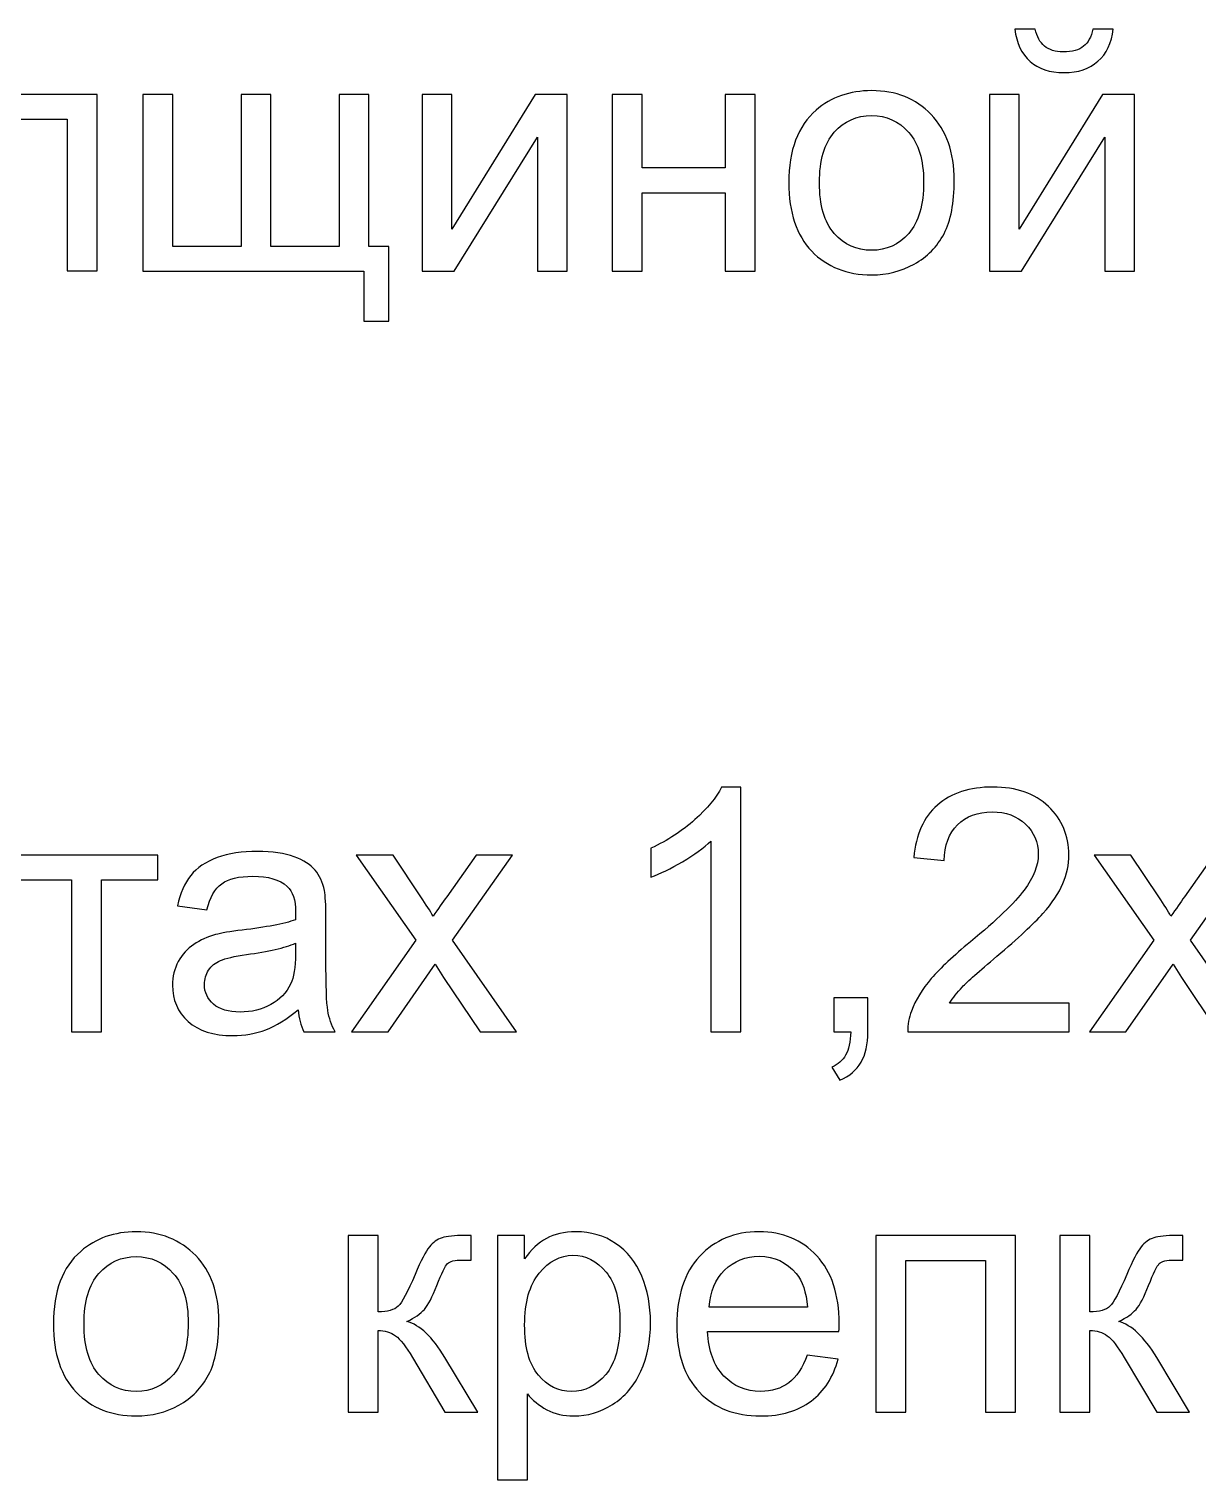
# Model space of a CAD drawing. Header units: centimetres. Extents: x 259 to 610, y 357 to 1252.
# Drawn here: x 346.65 to 358.76, y 1016.79 to 1031.82 of the extents above; entities that cross this region are included whole.
import ezdxf

# ---------------------------------------------------------------- set-up
doc = ezdxf.new("R2010")
doc.units = ezdxf.units.CM
doc.header["$MEASUREMENT"] = 0
doc.layers.add('layer 1', color=7, linetype='Continuous')

msp = doc.modelspace()

# ---------------------------------------------------------------- linework, layer by layer
at = {"layer": 'layer 1', "color": 250}
for points, knots in [([(357.67431, 1031.81939), (357.67431, 1031.81939), (357.88598, 1031.81939), (357.88598, 1031.81939), (357.88598, 1031.81939), (357.86893, 1031.67417), (357.81601, 1031.56246), (357.72782, 1031.48484), (357.72782, 1031.48484), (357.63963, 1031.40665), (357.52262, 1031.36784), (357.37622, 1031.36784), (357.37622, 1031.36784), (357.22923, 1031.36784), (357.11164, 1031.40665), (357.02403, 1031.48367), (357.02403, 1031.48367), (356.93642, 1031.56128), (356.88351, 1031.67299), (356.86646, 1031.81939), (356.86646, 1031.81939), (356.86646, 1031.81939), (357.07812, 1031.81939), (357.07812, 1031.81939), (357.07812, 1031.81939), (357.094, 1031.74002), (357.12633, 1031.68064), (357.17396, 1031.64183), (357.17396, 1031.64183), (357.22158, 1031.60244), (357.28626, 1031.58303), (357.36681, 1031.58303), (357.36681, 1031.58303), (357.4603, 1031.58303), (357.53085, 1031.60185), (357.57848, 1031.64007), (357.57848, 1031.64007), (357.6261, 1031.6777), (357.65844, 1031.73767), (357.67431, 1031.81939)], [0, 0, 0, 0, 0.09090909, 0.09090909, 0.09090909, 0.09090909, 0.18181818, 0.18181818, 0.18181818, 0.18181818, 0.27272727, 0.27272727, 0.27272727, 0.27272727, 0.36363636, 0.36363636, 0.36363636, 0.36363636, 0.45454545, 0.45454545, 0.45454545, 0.45454545, 0.54545455, 0.54545455, 0.54545455, 0.54545455, 0.63636364, 0.63636364, 0.63636364, 0.63636364, 0.72727273, 0.72727273, 0.72727273, 0.72727273, 0.81818182, 0.81818182, 0.81818182, 0.81818182, 1, 1, 1, 1]), ([(354.52343, 1030.22661), (354.52343, 1030.56468), (354.6175, 1030.81516), (354.80624, 1030.97802), (354.80624, 1030.97802), (354.96322, 1031.11325), (355.15549, 1031.18087), (355.38185, 1031.18087), (355.38185, 1031.18087), (355.63291, 1031.18087), (355.8387, 1031.09855), (355.99862, 1030.93392), (355.99862, 1030.93392), (356.15796, 1030.76988), (356.23792, 1030.54234), (356.23792, 1030.25248), (356.23792, 1030.25248), (356.23792, 1030.01729), (356.20264, 1029.83267), (356.13209, 1029.69803), (356.13209, 1029.69803), (356.06153, 1029.56339), (355.95864, 1029.45873), (355.82341, 1029.38406), (355.82341, 1029.38406), (355.68877, 1029.30939), (355.54119, 1029.27234), (355.38185, 1029.27234), (355.38185, 1029.27234), (355.1255, 1029.27234), (354.91854, 1029.35407), (354.76037, 1029.51811), (354.76037, 1029.51811), (354.60221, 1029.68215), (354.52343, 1029.91851), (354.52343, 1030.22661)], [0, 0, 0, 0, 0.1, 0.1, 0.1, 0.1, 0.2, 0.2, 0.2, 0.2, 0.3, 0.3, 0.3, 0.3, 0.4, 0.4, 0.4, 0.4, 0.5, 0.5, 0.5, 0.5, 0.6, 0.6, 0.6, 0.6, 0.7, 0.7, 0.7, 0.7, 0.8, 0.8, 0.8, 0.8, 1, 1, 1, 1]), ([(345.91155, 1031.14206), (345.91155, 1031.14206), (347.3544, 1031.14206), (347.3544, 1031.14206), (347.3544, 1031.14206), (347.3544, 1031.14206), (347.3544, 1029.31291), (347.3544, 1029.31291), (347.3544, 1029.31291), (347.3544, 1029.31291), (347.04396, 1029.31291), (347.04396, 1029.31291), (347.04396, 1029.31291), (347.04396, 1029.31291), (347.04396, 1030.88454), (347.04396, 1030.88454), (347.04396, 1030.88454), (347.04396, 1030.88454), (346.22199, 1030.88454), (346.22199, 1030.88454), (346.22199, 1030.88454), (346.22199, 1030.88454), (346.22199, 1029.97378), (346.22199, 1029.97378), (346.22199, 1029.97378), (346.22199, 1029.76153), (346.21494, 1029.62159), (346.20141, 1029.55339), (346.20141, 1029.55339), (346.1873, 1029.48577), (346.14967, 1029.42698), (346.08794, 1029.37641), (346.08794, 1029.37641), (346.02561, 1029.32585), (345.93624, 1029.30057), (345.81924, 1029.30057), (345.81924, 1029.30057), (345.74692, 1029.30057), (345.66343, 1029.30527), (345.56935, 1029.31409), (345.56935, 1029.31409), (345.56935, 1029.31409), (345.56935, 1029.5722), (345.56935, 1029.5722), (345.56935, 1029.5722), (345.56935, 1029.5722), (345.70517, 1029.5722), (345.70517, 1029.5722), (345.70517, 1029.5722), (345.76926, 1029.5722), (345.81512, 1029.57867), (345.84276, 1029.5922), (345.84276, 1029.5922), (345.87039, 1029.60513), (345.88862, 1029.6263), (345.89802, 1029.65511), (345.89802, 1029.65511), (345.90684, 1029.68392), (345.91155, 1029.7774), (345.91155, 1029.93557), (345.91155, 1029.93557), (345.91155, 1029.93557), (345.91155, 1031.14206), (345.91155, 1031.14206)], [0, 0, 0, 0, 0.05882353, 0.05882353, 0.05882353, 0.05882353, 0.11764706, 0.11764706, 0.11764706, 0.11764706, 0.17647059, 0.17647059, 0.17647059, 0.17647059, 0.23529412, 0.23529412, 0.23529412, 0.23529412, 0.29411765, 0.29411765, 0.29411765, 0.29411765, 0.35294118, 0.35294118, 0.35294118, 0.35294118, 0.41176471, 0.41176471, 0.41176471, 0.41176471, 0.47058824, 0.47058824, 0.47058824, 0.47058824, 0.52941176, 0.52941176, 0.52941176, 0.52941176, 0.58823529, 0.58823529, 0.58823529, 0.58823529, 0.64705882, 0.64705882, 0.64705882, 0.64705882, 0.70588235, 0.70588235, 0.70588235, 0.70588235, 0.76470588, 0.76470588, 0.76470588, 0.76470588, 0.82352941, 0.82352941, 0.82352941, 0.82352941, 0.88235294, 0.88235294, 0.88235294, 0.88235294, 1, 1, 1, 1]), ([(347.82889, 1031.14206), (347.82889, 1031.14206), (348.13933, 1031.14206), (348.13933, 1031.14206), (348.13933, 1031.14206), (348.13933, 1031.14206), (348.13933, 1029.56515), (348.13933, 1029.56515), (348.13933, 1029.56515), (348.13933, 1029.56515), (348.84488, 1029.56515), (348.84488, 1029.56515), (348.84488, 1029.56515), (348.84488, 1029.56515), (348.84488, 1031.14206), (348.84488, 1031.14206), (348.84488, 1031.14206), (348.84488, 1031.14206), (349.15533, 1031.14206), (349.15533, 1031.14206), (349.15533, 1031.14206), (349.15533, 1031.14206), (349.15533, 1029.56515), (349.15533, 1029.56515), (349.15533, 1029.56515), (349.15533, 1029.56515), (349.86088, 1029.56515), (349.86088, 1029.56515), (349.86088, 1029.56515), (349.86088, 1029.56515), (349.86088, 1031.14206), (349.86088, 1031.14206), (349.86088, 1031.14206), (349.86088, 1031.14206), (350.17133, 1031.14206), (350.17133, 1031.14206), (350.17133, 1031.14206), (350.17133, 1031.14206), (350.17133, 1029.56515), (350.17133, 1029.56515), (350.17133, 1029.56515), (350.17133, 1029.56515), (350.37594, 1029.56515), (350.37594, 1029.56515), (350.37594, 1029.56515), (350.37594, 1029.56515), (350.37594, 1028.79257), (350.37594, 1028.79257), (350.37594, 1028.79257), (350.37594, 1028.79257), (350.11841, 1028.79257), (350.11841, 1028.79257), (350.11841, 1028.79257), (350.11841, 1028.79257), (350.11841, 1029.31115), (350.11841, 1029.31115), (350.11841, 1029.31115), (350.11841, 1029.31115), (347.82889, 1029.31115), (347.82889, 1029.31115), (347.82889, 1029.31115), (347.82889, 1029.31115), (347.82889, 1031.14206), (347.82889, 1031.14206)], [0, 0, 0, 0, 0.05882353, 0.05882353, 0.05882353, 0.05882353, 0.11764706, 0.11764706, 0.11764706, 0.11764706, 0.17647059, 0.17647059, 0.17647059, 0.17647059, 0.23529412, 0.23529412, 0.23529412, 0.23529412, 0.29411765, 0.29411765, 0.29411765, 0.29411765, 0.35294118, 0.35294118, 0.35294118, 0.35294118, 0.41176471, 0.41176471, 0.41176471, 0.41176471, 0.47058824, 0.47058824, 0.47058824, 0.47058824, 0.52941176, 0.52941176, 0.52941176, 0.52941176, 0.58823529, 0.58823529, 0.58823529, 0.58823529, 0.64705882, 0.64705882, 0.64705882, 0.64705882, 0.70588235, 0.70588235, 0.70588235, 0.70588235, 0.76470588, 0.76470588, 0.76470588, 0.76470588, 0.82352941, 0.82352941, 0.82352941, 0.82352941, 0.88235294, 0.88235294, 0.88235294, 0.88235294, 1, 1, 1, 1]), ([(350.72107, 1031.14206), (350.72107, 1031.14206), (351.03152, 1031.14206), (351.03152, 1031.14206), (351.03152, 1031.14206), (351.03152, 1031.14206), (351.03152, 1029.74565), (351.03152, 1029.74565), (351.03152, 1029.74565), (351.03152, 1029.74565), (351.89406, 1031.14206), (351.89406, 1031.14206), (351.89406, 1031.14206), (351.89406, 1031.14206), (352.22743, 1031.14206), (352.22743, 1031.14206), (352.22743, 1031.14206), (352.22743, 1031.14206), (352.22743, 1029.31115), (352.22743, 1029.31115), (352.22743, 1029.31115), (352.22743, 1029.31115), (351.91699, 1029.31115), (351.91699, 1029.31115), (351.91699, 1029.31115), (351.91699, 1029.31115), (351.91699, 1030.69874), (351.91699, 1030.69874), (351.91699, 1030.69874), (351.91699, 1030.69874), (351.05562, 1029.31115), (351.05562, 1029.31115), (351.05562, 1029.31115), (351.05562, 1029.31115), (350.72107, 1029.31115), (350.72107, 1029.31115), (350.72107, 1029.31115), (350.72107, 1029.31115), (350.72107, 1031.14206), (350.72107, 1031.14206)], [0, 0, 0, 0, 0.09090909, 0.09090909, 0.09090909, 0.09090909, 0.18181818, 0.18181818, 0.18181818, 0.18181818, 0.27272727, 0.27272727, 0.27272727, 0.27272727, 0.36363636, 0.36363636, 0.36363636, 0.36363636, 0.45454545, 0.45454545, 0.45454545, 0.45454545, 0.54545455, 0.54545455, 0.54545455, 0.54545455, 0.63636364, 0.63636364, 0.63636364, 0.63636364, 0.72727273, 0.72727273, 0.72727273, 0.72727273, 0.81818182, 0.81818182, 0.81818182, 0.81818182, 1, 1, 1, 1]), ([(352.69192, 1031.14206), (352.69192, 1031.14206), (353.00237, 1031.14206), (353.00237, 1031.14206), (353.00237, 1031.14206), (353.00237, 1031.14206), (353.00237, 1030.38006), (353.00237, 1030.38006), (353.00237, 1030.38006), (353.00237, 1030.38006), (353.86314, 1030.38006), (353.86314, 1030.38006), (353.86314, 1030.38006), (353.86314, 1030.38006), (353.86314, 1031.14206), (353.86314, 1031.14206), (353.86314, 1031.14206), (353.86314, 1031.14206), (354.17359, 1031.14206), (354.17359, 1031.14206), (354.17359, 1031.14206), (354.17359, 1031.14206), (354.17359, 1029.31115), (354.17359, 1029.31115), (354.17359, 1029.31115), (354.17359, 1029.31115), (353.86314, 1029.31115), (353.86314, 1029.31115), (353.86314, 1029.31115), (353.86314, 1029.31115), (353.86314, 1030.12254), (353.86314, 1030.12254), (353.86314, 1030.12254), (353.86314, 1030.12254), (353.00237, 1030.12254), (353.00237, 1030.12254), (353.00237, 1030.12254), (353.00237, 1030.12254), (353.00237, 1029.31115), (353.00237, 1029.31115), (353.00237, 1029.31115), (353.00237, 1029.31115), (352.69192, 1029.31115), (352.69192, 1029.31115), (352.69192, 1029.31115), (352.69192, 1029.31115), (352.69192, 1031.14206), (352.69192, 1031.14206)], [0, 0, 0, 0, 0.07692308, 0.07692308, 0.07692308, 0.07692308, 0.15384615, 0.15384615, 0.15384615, 0.15384615, 0.23076923, 0.23076923, 0.23076923, 0.23076923, 0.30769231, 0.30769231, 0.30769231, 0.30769231, 0.38461538, 0.38461538, 0.38461538, 0.38461538, 0.46153846, 0.46153846, 0.46153846, 0.46153846, 0.53846154, 0.53846154, 0.53846154, 0.53846154, 0.61538462, 0.61538462, 0.61538462, 0.61538462, 0.69230769, 0.69230769, 0.69230769, 0.69230769, 0.76923077, 0.76923077, 0.76923077, 0.76923077, 0.84615385, 0.84615385, 0.84615385, 0.84615385, 1, 1, 1, 1]), ([(356.60187, 1031.14206), (356.60187, 1031.14206), (356.91232, 1031.14206), (356.91232, 1031.14206), (356.91232, 1031.14206), (356.91232, 1031.14206), (356.91232, 1029.74565), (356.91232, 1029.74565), (356.91232, 1029.74565), (356.91232, 1029.74565), (357.77486, 1031.14206), (357.77486, 1031.14206), (357.77486, 1031.14206), (357.77486, 1031.14206), (358.10823, 1031.14206), (358.10823, 1031.14206), (358.10823, 1031.14206), (358.10823, 1031.14206), (358.10823, 1029.31115), (358.10823, 1029.31115), (358.10823, 1029.31115), (358.10823, 1029.31115), (357.79779, 1029.31115), (357.79779, 1029.31115), (357.79779, 1029.31115), (357.79779, 1029.31115), (357.79779, 1030.69874), (357.79779, 1030.69874), (357.79779, 1030.69874), (357.79779, 1030.69874), (356.93642, 1029.31115), (356.93642, 1029.31115), (356.93642, 1029.31115), (356.93642, 1029.31115), (356.60187, 1029.31115), (356.60187, 1029.31115), (356.60187, 1029.31115), (356.60187, 1029.31115), (356.60187, 1031.14206), (356.60187, 1031.14206)], [0, 0, 0, 0, 0.09090909, 0.09090909, 0.09090909, 0.09090909, 0.18181818, 0.18181818, 0.18181818, 0.18181818, 0.27272727, 0.27272727, 0.27272727, 0.27272727, 0.36363636, 0.36363636, 0.36363636, 0.36363636, 0.45454545, 0.45454545, 0.45454545, 0.45454545, 0.54545455, 0.54545455, 0.54545455, 0.54545455, 0.63636364, 0.63636364, 0.63636364, 0.63636364, 0.72727273, 0.72727273, 0.72727273, 0.72727273, 0.81818182, 0.81818182, 0.81818182, 0.81818182, 1, 1, 1, 1]), ([(354.84093, 1030.22602), (354.84093, 1029.99201), (354.89208, 1029.8168), (354.99438, 1029.70097), (354.99438, 1029.70097), (355.09728, 1029.58455), (355.22604, 1029.52634), (355.38185, 1029.52634), (355.38185, 1029.52634), (355.5359, 1029.52634), (355.66407, 1029.58455), (355.76697, 1029.70156), (355.76697, 1029.70156), (355.86927, 1029.81856), (355.92042, 1029.99671), (355.92042, 1030.23601), (355.92042, 1030.23601), (355.92042, 1030.46179), (355.86868, 1030.63289), (355.76579, 1030.74872), (355.76579, 1030.74872), (355.6629, 1030.86513), (355.53472, 1030.92334), (355.38185, 1030.92334), (355.38185, 1030.92334), (355.22604, 1030.92334), (355.09728, 1030.86572), (354.99438, 1030.74989), (354.99438, 1030.74989), (354.89208, 1030.63406), (354.84093, 1030.45944), (354.84093, 1030.22602)], [0, 0, 0, 0, 0.11111111, 0.11111111, 0.11111111, 0.11111111, 0.22222222, 0.22222222, 0.22222222, 0.22222222, 0.33333333, 0.33333333, 0.33333333, 0.33333333, 0.44444444, 0.44444444, 0.44444444, 0.44444444, 0.55555556, 0.55555556, 0.55555556, 0.55555556, 0.66666667, 0.66666667, 0.66666667, 0.66666667, 0.77777778, 0.77777778, 0.77777778, 0.77777778, 1, 1, 1, 1]), ([(354.02538, 1021.42893), (354.02538, 1021.42893), (353.71494, 1021.42893), (353.71494, 1021.42893), (353.71494, 1021.42893), (353.71494, 1021.42893), (353.71494, 1023.40566), (353.71494, 1023.40566), (353.71494, 1023.40566), (353.64027, 1023.33393), (353.54208, 1023.26278), (353.42096, 1023.19164), (353.42096, 1023.19164), (353.29984, 1023.1205), (353.19047, 1023.06699), (353.09405, 1023.03171), (353.09405, 1023.03171), (353.09405, 1023.03171), (353.09405, 1023.33157), (353.09405, 1023.33157), (353.09405, 1023.33157), (353.2675, 1023.41271), (353.41919, 1023.51149), (353.54913, 1023.62791), (353.54913, 1023.62791), (353.67907, 1023.74374), (353.77138, 1023.85604), (353.82547, 1023.9654), (353.82547, 1023.9654), (353.82547, 1023.9654), (354.02538, 1023.9654), (354.02538, 1023.9654), (354.02538, 1023.9654), (354.02538, 1023.9654), (354.02538, 1021.42893), (354.02538, 1021.42893)], [0, 0, 0, 0, 0.1, 0.1, 0.1, 0.1, 0.2, 0.2, 0.2, 0.2, 0.3, 0.3, 0.3, 0.3, 0.4, 0.4, 0.4, 0.4, 0.5, 0.5, 0.5, 0.5, 0.6, 0.6, 0.6, 0.6, 0.7, 0.7, 0.7, 0.7, 0.8, 0.8, 0.8, 0.8, 1, 1, 1, 1]), ([(357.42968, 1021.72526), (357.42968, 1021.72526), (357.42968, 1021.42893), (357.42968, 1021.42893), (357.42968, 1021.42893), (357.42968, 1021.42893), (355.75752, 1021.42893), (355.75752, 1021.42893), (355.75752, 1021.42893), (355.75516, 1021.5036), (355.76751, 1021.57533), (355.79397, 1021.64471), (355.79397, 1021.64471), (355.83689, 1021.75819), (355.90568, 1021.87049), (356.00034, 1021.98044), (356.00034, 1021.98044), (356.09501, 1022.09039), (356.23024, 1022.21739), (356.40604, 1022.36144), (356.40604, 1022.36144), (356.67944, 1022.58663), (356.86524, 1022.76478), (356.96225, 1022.89648), (356.96225, 1022.89648), (357.05985, 1023.02819), (357.10865, 1023.15283), (357.10865, 1023.27043), (357.10865, 1023.27043), (357.10865, 1023.39331), (357.06455, 1023.49679), (356.97636, 1023.58146), (356.97636, 1023.58146), (356.88817, 1023.66554), (356.77293, 1023.70787), (356.63123, 1023.70787), (356.63123, 1023.70787), (356.4813, 1023.70787), (356.36135, 1023.66318), (356.27139, 1023.57381), (356.27139, 1023.57381), (356.18144, 1023.48503), (356.13616, 1023.36156), (356.13499, 1023.2034), (356.13499, 1023.2034), (356.13499, 1023.2034), (355.81749, 1023.23515), (355.81749, 1023.23515), (355.81749, 1023.23515), (355.83924, 1023.47268), (355.92156, 1023.65378), (356.06384, 1023.77842), (356.06384, 1023.77842), (356.20672, 1023.90307), (356.39781, 1023.9654), (356.63828, 1023.9654), (356.63828, 1023.9654), (356.88052, 1023.9654), (357.07279, 1023.89837), (357.2139, 1023.76373), (357.2139, 1023.76373), (357.3556, 1023.62908), (357.42615, 1023.4621), (357.42615, 1023.26337), (357.42615, 1023.26337), (357.42615, 1023.16224), (357.40557, 1023.06288), (357.36383, 1022.96527), (357.36383, 1022.96527), (357.32267, 1022.86708), (357.25388, 1022.76419), (357.15804, 1022.65601), (357.15804, 1022.65601), (357.06161, 1022.54841), (356.90228, 1022.39965), (356.68003, 1022.21151), (356.68003, 1022.21151), (356.49364, 1022.05511), (356.3737, 1021.94928), (356.32078, 1021.89342), (356.32078, 1021.89342), (356.26787, 1021.83756), (356.22436, 1021.78171), (356.18967, 1021.72526), (356.18967, 1021.72526), (356.18967, 1021.72526), (357.42968, 1021.72526), (357.42968, 1021.72526)], [0, 0, 0, 0, 0.04347826, 0.04347826, 0.04347826, 0.04347826, 0.08695652, 0.08695652, 0.08695652, 0.08695652, 0.13043478, 0.13043478, 0.13043478, 0.13043478, 0.17391304, 0.17391304, 0.17391304, 0.17391304, 0.2173913, 0.2173913, 0.2173913, 0.2173913, 0.26086957, 0.26086957, 0.26086957, 0.26086957, 0.30434783, 0.30434783, 0.30434783, 0.30434783, 0.34782609, 0.34782609, 0.34782609, 0.34782609, 0.39130435, 0.39130435, 0.39130435, 0.39130435, 0.43478261, 0.43478261, 0.43478261, 0.43478261, 0.47826087, 0.47826087, 0.47826087, 0.47826087, 0.52173913, 0.52173913, 0.52173913, 0.52173913, 0.56521739, 0.56521739, 0.56521739, 0.56521739, 0.60869565, 0.60869565, 0.60869565, 0.60869565, 0.65217391, 0.65217391, 0.65217391, 0.65217391, 0.69565217, 0.69565217, 0.69565217, 0.69565217, 0.73913043, 0.73913043, 0.73913043, 0.73913043, 0.7826087, 0.7826087, 0.7826087, 0.7826087, 0.82608696, 0.82608696, 0.82608696, 0.82608696, 0.86956522, 0.86956522, 0.86956522, 0.86956522, 0.91304348, 0.91304348, 0.91304348, 0.91304348, 1, 1, 1, 1]), ([(346.50124, 1023.25984), (346.50124, 1023.25984), (347.9829, 1023.25984), (347.9829, 1023.25984), (347.9829, 1023.25984), (347.9829, 1023.25984), (347.9829, 1023.00232), (347.9829, 1023.00232), (347.9829, 1023.00232), (347.9829, 1023.00232), (347.39729, 1023.00232), (347.39729, 1023.00232), (347.39729, 1023.00232), (347.39729, 1023.00232), (347.39729, 1021.42893), (347.39729, 1021.42893), (347.39729, 1021.42893), (347.39729, 1021.42893), (347.08685, 1021.42893), (347.08685, 1021.42893), (347.08685, 1021.42893), (347.08685, 1021.42893), (347.08685, 1023.00232), (347.08685, 1023.00232), (347.08685, 1023.00232), (347.08685, 1023.00232), (346.50124, 1023.00232), (346.50124, 1023.00232), (346.50124, 1023.00232), (346.50124, 1023.00232), (346.50124, 1023.25984), (346.50124, 1023.25984)], [0, 0, 0, 0, 0.11111111, 0.11111111, 0.11111111, 0.11111111, 0.22222222, 0.22222222, 0.22222222, 0.22222222, 0.33333333, 0.33333333, 0.33333333, 0.33333333, 0.44444444, 0.44444444, 0.44444444, 0.44444444, 0.55555556, 0.55555556, 0.55555556, 0.55555556, 0.66666667, 0.66666667, 0.66666667, 0.66666667, 0.77777778, 0.77777778, 0.77777778, 0.77777778, 1, 1, 1, 1]), ([(349.43576, 1021.65824), (349.32052, 1021.56005), (349.20939, 1021.49125), (349.10297, 1021.45068), (349.10297, 1021.45068), (348.99655, 1021.41012), (348.88248, 1021.39012), (348.76019, 1021.39012), (348.76019, 1021.39012), (348.55911, 1021.39012), (348.40447, 1021.43893), (348.29629, 1021.53711), (348.29629, 1021.53711), (348.1881, 1021.63472), (348.13401, 1021.75995), (348.13401, 1021.91223), (348.13401, 1021.91223), (348.13401, 1022.0016), (348.15459, 1022.08333), (348.19516, 1022.15741), (348.19516, 1022.15741), (348.23632, 1022.2315), (348.28982, 1022.29029), (348.35567, 1022.33498), (348.35567, 1022.33498), (348.42211, 1022.37966), (348.49619, 1022.41377), (348.5791, 1022.4367), (348.5791, 1022.4367), (348.64024, 1022.45257), (348.73255, 1022.46786), (348.85544, 1022.48315), (348.85544, 1022.48315), (349.10591, 1022.51254), (349.29112, 1022.54841), (349.4093, 1022.58957), (349.4093, 1022.58957), (349.41047, 1022.6319), (349.41106, 1022.65895), (349.41106, 1022.67012), (349.41106, 1022.67012), (349.41106, 1022.79594), (349.38166, 1022.88472), (349.32287, 1022.93646), (349.32287, 1022.93646), (349.24349, 1023.00643), (349.12531, 1023.04112), (348.96892, 1023.04112), (348.96892, 1023.04112), (348.82251, 1023.04112), (348.71433, 1023.01525), (348.64495, 1022.9641), (348.64495, 1022.9641), (348.57498, 1022.91295), (348.52383, 1022.8224), (348.49031, 1022.69187), (348.49031, 1022.69187), (348.49031, 1022.69187), (348.18693, 1022.7342), (348.18693, 1022.7342), (348.18693, 1022.7342), (348.21456, 1022.86414), (348.25983, 1022.96939), (348.32333, 1023.04935), (348.32333, 1023.04935), (348.38683, 1023.12932), (348.47856, 1023.19046), (348.5985, 1023.23397), (348.5985, 1023.23397), (348.71786, 1023.27689), (348.8572, 1023.29865), (349.01478, 1023.29865), (349.01478, 1023.29865), (349.17117, 1023.29865), (349.29876, 1023.28042), (349.39695, 1023.24338), (349.39695, 1023.24338), (349.49455, 1023.20634), (349.56687, 1023.16048), (349.61273, 1023.10462), (349.61273, 1023.10462), (349.65859, 1023.04876), (349.69093, 1022.97821), (349.70975, 1022.89295), (349.70975, 1022.89295), (349.71974, 1022.84004), (349.72503, 1022.74479), (349.72503, 1022.60779), (349.72503, 1022.60779), (349.72503, 1022.60779), (349.72503, 1022.19622), (349.72503, 1022.19622), (349.72503, 1022.19622), (349.72503, 1021.90871), (349.7315, 1021.72703), (349.74444, 1021.65), (349.74444, 1021.65), (349.75678, 1021.57298), (349.78265, 1021.49949), (349.82028, 1021.42893), (349.82028, 1021.42893), (349.82028, 1021.42893), (349.49573, 1021.42893), (349.49573, 1021.42893), (349.49573, 1021.42893), (349.46457, 1021.49419), (349.44458, 1021.57063), (349.43576, 1021.65824)], [0, 0, 0, 0, 0.03571429, 0.03571429, 0.03571429, 0.03571429, 0.07142857, 0.07142857, 0.07142857, 0.07142857, 0.10714286, 0.10714286, 0.10714286, 0.10714286, 0.14285714, 0.14285714, 0.14285714, 0.14285714, 0.17857143, 0.17857143, 0.17857143, 0.17857143, 0.21428571, 0.21428571, 0.21428571, 0.21428571, 0.25, 0.25, 0.25, 0.25, 0.28571429, 0.28571429, 0.28571429, 0.28571429, 0.32142857, 0.32142857, 0.32142857, 0.32142857, 0.35714286, 0.35714286, 0.35714286, 0.35714286, 0.39285714, 0.39285714, 0.39285714, 0.39285714, 0.42857143, 0.42857143, 0.42857143, 0.42857143, 0.46428571, 0.46428571, 0.46428571, 0.46428571, 0.5, 0.5, 0.5, 0.5, 0.53571429, 0.53571429, 0.53571429, 0.53571429, 0.57142857, 0.57142857, 0.57142857, 0.57142857, 0.60714286, 0.60714286, 0.60714286, 0.60714286, 0.64285714, 0.64285714, 0.64285714, 0.64285714, 0.67857143, 0.67857143, 0.67857143, 0.67857143, 0.71428571, 0.71428571, 0.71428571, 0.71428571, 0.75, 0.75, 0.75, 0.75, 0.78571429, 0.78571429, 0.78571429, 0.78571429, 0.82142857, 0.82142857, 0.82142857, 0.82142857, 0.85714286, 0.85714286, 0.85714286, 0.85714286, 0.89285714, 0.89285714, 0.89285714, 0.89285714, 0.92857143, 0.92857143, 0.92857143, 0.92857143, 1, 1, 1, 1]), ([(349.99021, 1021.42893), (349.99021, 1021.42893), (350.65872, 1022.37731), (350.65872, 1022.37731), (350.65872, 1022.37731), (350.65872, 1022.37731), (350.0396, 1023.25984), (350.0396, 1023.25984), (350.0396, 1023.25984), (350.0396, 1023.25984), (350.42118, 1023.25984), (350.42118, 1023.25984), (350.42118, 1023.25984), (350.42118, 1023.25984), (350.71046, 1022.82769), (350.71046, 1022.82769), (350.71046, 1022.82769), (350.76396, 1022.74655), (350.8063, 1022.6807), (350.83628, 1022.62896), (350.83628, 1022.62896), (350.88861, 1022.70245), (350.93506, 1022.76889), (350.97681, 1022.82828), (350.97681, 1022.82828), (350.97681, 1022.82828), (351.28137, 1023.25984), (351.28137, 1023.25984), (351.28137, 1023.25984), (351.28137, 1023.25984), (351.66061, 1023.25984), (351.66061, 1023.25984), (351.66061, 1023.25984), (351.66061, 1023.25984), (351.03795, 1022.37731), (351.03795, 1022.37731), (351.03795, 1022.37731), (351.03795, 1022.37731), (351.70118, 1021.42893), (351.70118, 1021.42893), (351.70118, 1021.42893), (351.70118, 1021.42893), (351.3237, 1021.42893), (351.3237, 1021.42893), (351.3237, 1021.42893), (351.3237, 1021.42893), (350.94506, 1021.99337), (350.94506, 1021.99337), (350.94506, 1021.99337), (350.94506, 1021.99337), (350.85863, 1022.12919), (350.85863, 1022.12919), (350.85863, 1022.12919), (350.85863, 1022.12919), (350.36944, 1021.42893), (350.36944, 1021.42893), (350.36944, 1021.42893), (350.36944, 1021.42893), (349.99021, 1021.42893), (349.99021, 1021.42893)], [0, 0, 0, 0, 0.0625, 0.0625, 0.0625, 0.0625, 0.125, 0.125, 0.125, 0.125, 0.1875, 0.1875, 0.1875, 0.1875, 0.25, 0.25, 0.25, 0.25, 0.3125, 0.3125, 0.3125, 0.3125, 0.375, 0.375, 0.375, 0.375, 0.4375, 0.4375, 0.4375, 0.4375, 0.5, 0.5, 0.5, 0.5, 0.5625, 0.5625, 0.5625, 0.5625, 0.625, 0.625, 0.625, 0.625, 0.6875, 0.6875, 0.6875, 0.6875, 0.75, 0.75, 0.75, 0.75, 0.8125, 0.8125, 0.8125, 0.8125, 0.875, 0.875, 0.875, 0.875, 1, 1, 1, 1]), ([(357.63841, 1021.42893), (357.63841, 1021.42893), (358.30692, 1022.37731), (358.30692, 1022.37731), (358.30692, 1022.37731), (358.30692, 1022.37731), (357.6878, 1023.25984), (357.6878, 1023.25984), (357.6878, 1023.25984), (357.6878, 1023.25984), (358.06938, 1023.25984), (358.06938, 1023.25984), (358.06938, 1023.25984), (358.06938, 1023.25984), (358.35866, 1022.82769), (358.35866, 1022.82769), (358.35866, 1022.82769), (358.41216, 1022.74655), (358.4545, 1022.6807), (358.48448, 1022.62896), (358.48448, 1022.62896), (358.53681, 1022.70245), (358.58326, 1022.76889), (358.62501, 1022.82828), (358.62501, 1022.82828), (358.62501, 1022.82828), (358.92957, 1023.25984), (358.92957, 1023.25984), (358.92957, 1023.25984), (358.92957, 1023.25984), (359.30881, 1023.25984), (359.30881, 1023.25984), (359.30881, 1023.25984), (359.30881, 1023.25984), (358.68615, 1022.37731), (358.68615, 1022.37731), (358.68615, 1022.37731), (358.68615, 1022.37731), (359.34938, 1021.42893), (359.34938, 1021.42893), (359.34938, 1021.42893), (359.34938, 1021.42893), (358.9719, 1021.42893), (358.9719, 1021.42893), (358.9719, 1021.42893), (358.9719, 1021.42893), (358.59326, 1021.99337), (358.59326, 1021.99337), (358.59326, 1021.99337), (358.59326, 1021.99337), (358.50683, 1022.12919), (358.50683, 1022.12919), (358.50683, 1022.12919), (358.50683, 1022.12919), (358.01764, 1021.42893), (358.01764, 1021.42893), (358.01764, 1021.42893), (358.01764, 1021.42893), (357.63841, 1021.42893), (357.63841, 1021.42893)], [0, 0, 0, 0, 0.0625, 0.0625, 0.0625, 0.0625, 0.125, 0.125, 0.125, 0.125, 0.1875, 0.1875, 0.1875, 0.1875, 0.25, 0.25, 0.25, 0.25, 0.3125, 0.3125, 0.3125, 0.3125, 0.375, 0.375, 0.375, 0.375, 0.4375, 0.4375, 0.4375, 0.4375, 0.5, 0.5, 0.5, 0.5, 0.5625, 0.5625, 0.5625, 0.5625, 0.625, 0.625, 0.625, 0.625, 0.6875, 0.6875, 0.6875, 0.6875, 0.75, 0.75, 0.75, 0.75, 0.8125, 0.8125, 0.8125, 0.8125, 0.875, 0.875, 0.875, 0.875, 1, 1, 1, 1]), ([(349.41106, 1022.34615), (349.29817, 1022.30029), (349.12884, 1022.26148), (348.90306, 1022.22973), (348.90306, 1022.22973), (348.77489, 1022.21151), (348.68434, 1022.19093), (348.63143, 1022.168), (348.63143, 1022.168), (348.57851, 1022.14507), (348.53794, 1022.11155), (348.50913, 1022.06804), (348.50913, 1022.06804), (348.48032, 1022.02395), (348.46562, 1021.97515), (348.46562, 1021.92105), (348.46562, 1021.92105), (348.46562, 1021.83933), (348.49678, 1021.77054), (348.55969, 1021.71586), (348.55969, 1021.71586), (348.62261, 1021.66117), (348.71433, 1021.63354), (348.83486, 1021.63354), (348.83486, 1021.63354), (348.95422, 1021.63354), (349.06064, 1021.65941), (349.15412, 1021.71174), (349.15412, 1021.71174), (349.24702, 1021.76348), (349.31581, 1021.83462), (349.35932, 1021.92458), (349.35932, 1021.92458), (349.39284, 1021.99455), (349.4093, 1022.09744), (349.4093, 1022.23326), (349.4093, 1022.23326), (349.4093, 1022.23326), (349.41106, 1022.34615), (349.41106, 1022.34615)], [0, 0, 0, 0, 0.09090909, 0.09090909, 0.09090909, 0.09090909, 0.18181818, 0.18181818, 0.18181818, 0.18181818, 0.27272727, 0.27272727, 0.27272727, 0.27272727, 0.36363636, 0.36363636, 0.36363636, 0.36363636, 0.45454545, 0.45454545, 0.45454545, 0.45454545, 0.54545455, 0.54545455, 0.54545455, 0.54545455, 0.63636364, 0.63636364, 0.63636364, 0.63636364, 0.72727273, 0.72727273, 0.72727273, 0.72727273, 0.81818182, 0.81818182, 0.81818182, 0.81818182, 1, 1, 1, 1]), ([(354.98905, 1021.42893), (354.98905, 1021.42893), (354.98905, 1021.78171), (354.98905, 1021.78171), (354.98905, 1021.78171), (354.98905, 1021.78171), (355.34183, 1021.78171), (355.34183, 1021.78171), (355.34183, 1021.78171), (355.34183, 1021.78171), (355.34183, 1021.42893), (355.34183, 1021.42893), (355.34183, 1021.42893), (355.34183, 1021.29899), (355.3189, 1021.19375), (355.27245, 1021.11378), (355.27245, 1021.11378), (355.22659, 1021.03382), (355.15309, 1020.9715), (355.05255, 1020.92799), (355.05255, 1020.92799), (355.05255, 1020.92799), (354.96788, 1021.06204), (354.96788, 1021.06204), (354.96788, 1021.06204), (355.03374, 1021.09085), (355.08195, 1021.13319), (355.11252, 1021.18845), (355.11252, 1021.18845), (355.14369, 1021.24431), (355.16132, 1021.32427), (355.16485, 1021.42893), (355.16485, 1021.42893), (355.16485, 1021.42893), (354.98905, 1021.42893), (354.98905, 1021.42893)], [0, 0, 0, 0, 0.1, 0.1, 0.1, 0.1, 0.2, 0.2, 0.2, 0.2, 0.3, 0.3, 0.3, 0.3, 0.4, 0.4, 0.4, 0.4, 0.5, 0.5, 0.5, 0.5, 0.6, 0.6, 0.6, 0.6, 0.7, 0.7, 0.7, 0.7, 0.8, 0.8, 0.8, 0.8, 1, 1, 1, 1]), ([(346.90048, 1018.40328), (346.90048, 1018.74135), (346.99455, 1018.99183), (347.18329, 1019.15469), (347.18329, 1019.15469), (347.34027, 1019.28992), (347.53254, 1019.35754), (347.7589, 1019.35754), (347.7589, 1019.35754), (348.00996, 1019.35754), (348.21575, 1019.27522), (348.37567, 1019.11059), (348.37567, 1019.11059), (348.53501, 1018.94655), (348.61497, 1018.71901), (348.61497, 1018.42915), (348.61497, 1018.42915), (348.61497, 1018.19396), (348.57969, 1018.00934), (348.50914, 1017.8747), (348.50914, 1017.8747), (348.43858, 1017.74006), (348.33569, 1017.6354), (348.20046, 1017.56073), (348.20046, 1017.56073), (348.06582, 1017.48606), (347.91824, 1017.44901), (347.7589, 1017.44901), (347.7589, 1017.44901), (347.50255, 1017.44901), (347.29559, 1017.53074), (347.13742, 1017.69478), (347.13742, 1017.69478), (346.97926, 1017.85882), (346.90048, 1018.09518), (346.90048, 1018.40328)], [0, 0, 0, 0, 0.1, 0.1, 0.1, 0.1, 0.2, 0.2, 0.2, 0.2, 0.3, 0.3, 0.3, 0.3, 0.4, 0.4, 0.4, 0.4, 0.5, 0.5, 0.5, 0.5, 0.6, 0.6, 0.6, 0.6, 0.7, 0.7, 0.7, 0.7, 0.8, 0.8, 0.8, 0.8, 1, 1, 1, 1]), ([(349.95553, 1019.31873), (349.95553, 1019.31873), (350.26597, 1019.31873), (350.26597, 1019.31873), (350.26597, 1019.31873), (350.26597, 1019.31873), (350.26597, 1018.52851), (350.26597, 1018.52851), (350.26597, 1018.52851), (350.36475, 1018.52851), (350.43413, 1018.54733), (350.47411, 1018.58554), (350.47411, 1018.58554), (350.5135, 1018.62317), (350.57171, 1018.73312), (350.64932, 1018.91598), (350.64932, 1018.91598), (350.71047, 1019.06062), (350.75986, 1019.15587), (350.79749, 1019.20173), (350.79749, 1019.20173), (350.8357, 1019.24759), (350.87921, 1019.27875), (350.9286, 1019.29463), (350.9286, 1019.29463), (350.97858, 1019.3105), (351.05795, 1019.31873), (351.16673, 1019.31873), (351.16673, 1019.31873), (351.16673, 1019.31873), (351.22905, 1019.31873), (351.22905, 1019.31873), (351.22905, 1019.31873), (351.22905, 1019.31873), (351.22905, 1019.06297), (351.22905, 1019.06297), (351.22905, 1019.06297), (351.22905, 1019.06297), (351.14262, 1019.06473), (351.14262, 1019.06473), (351.14262, 1019.06473), (351.06089, 1019.06473), (351.00856, 1019.05239), (350.98563, 1019.02828), (350.98563, 1019.02828), (350.96153, 1019.003), (350.92449, 1018.92774), (350.8751, 1018.8025), (350.8751, 1018.8025), (350.82806, 1018.68256), (350.78514, 1018.59966), (350.74575, 1018.55379), (350.74575, 1018.55379), (350.70694, 1018.50793), (350.64638, 1018.46619), (350.56465, 1018.42797), (350.56465, 1018.42797), (350.69812, 1018.39211), (350.82982, 1018.26805), (350.95918, 1018.0552), (350.95918, 1018.0552), (350.95918, 1018.0552), (351.29961, 1017.48782), (351.29961, 1017.48782), (351.29961, 1017.48782), (351.29961, 1017.48782), (350.95859, 1017.48782), (350.95859, 1017.48782), (350.95859, 1017.48782), (350.95859, 1017.48782), (350.62286, 1018.05344), (350.62286, 1018.05344), (350.62286, 1018.05344), (350.55525, 1018.16809), (350.49645, 1018.24335), (350.44647, 1018.2798), (350.44647, 1018.2798), (350.39591, 1018.31626), (350.33594, 1018.33448), (350.26597, 1018.33448), (350.26597, 1018.33448), (350.26597, 1018.33448), (350.26597, 1017.48782), (350.26597, 1017.48782), (350.26597, 1017.48782), (350.26597, 1017.48782), (349.95553, 1017.48782), (349.95553, 1017.48782), (349.95553, 1017.48782), (349.95553, 1017.48782), (349.95553, 1019.31873), (349.95553, 1019.31873)], [0, 0, 0, 0, 0.04166667, 0.04166667, 0.04166667, 0.04166667, 0.08333333, 0.08333333, 0.08333333, 0.08333333, 0.125, 0.125, 0.125, 0.125, 0.16666667, 0.16666667, 0.16666667, 0.16666667, 0.20833333, 0.20833333, 0.20833333, 0.20833333, 0.25, 0.25, 0.25, 0.25, 0.29166667, 0.29166667, 0.29166667, 0.29166667, 0.33333333, 0.33333333, 0.33333333, 0.33333333, 0.375, 0.375, 0.375, 0.375, 0.41666667, 0.41666667, 0.41666667, 0.41666667, 0.45833333, 0.45833333, 0.45833333, 0.45833333, 0.5, 0.5, 0.5, 0.5, 0.54166667, 0.54166667, 0.54166667, 0.54166667, 0.58333333, 0.58333333, 0.58333333, 0.58333333, 0.625, 0.625, 0.625, 0.625, 0.66666667, 0.66666667, 0.66666667, 0.66666667, 0.70833333, 0.70833333, 0.70833333, 0.70833333, 0.75, 0.75, 0.75, 0.75, 0.79166667, 0.79166667, 0.79166667, 0.79166667, 0.83333333, 0.83333333, 0.83333333, 0.83333333, 0.875, 0.875, 0.875, 0.875, 0.91666667, 0.91666667, 0.91666667, 0.91666667, 1, 1, 1, 1]), ([(351.50245, 1016.78579), (351.50245, 1016.78579), (351.50245, 1019.31873), (351.50245, 1019.31873), (351.50245, 1019.31873), (351.50245, 1019.31873), (351.78467, 1019.31873), (351.78467, 1019.31873), (351.78467, 1019.31873), (351.78467, 1019.31873), (351.78467, 1019.07826), (351.78467, 1019.07826), (351.78467, 1019.07826), (351.85111, 1019.17115), (351.92637, 1019.24112), (352.01045, 1019.28757), (352.01045, 1019.28757), (352.09394, 1019.33402), (352.19566, 1019.35754), (352.31502, 1019.35754), (352.31502, 1019.35754), (352.47141, 1019.35754), (352.609, 1019.31756), (352.72835, 1019.23701), (352.72835, 1019.23701), (352.84771, 1019.15704), (352.93767, 1019.04357), (352.99882, 1018.89775), (352.99882, 1018.89775), (353.05938, 1018.75135), (353.08995, 1018.59142), (353.08995, 1018.4168), (353.08995, 1018.4168), (353.08995, 1018.23042), (353.05644, 1018.06226), (352.98941, 1017.91233), (352.98941, 1017.91233), (352.92238, 1017.76299), (352.82478, 1017.64833), (352.6966, 1017.56837), (352.6966, 1017.56837), (352.56902, 1017.489), (352.43437, 1017.44901), (352.29326, 1017.44901), (352.29326, 1017.44901), (352.18978, 1017.44901), (352.09688, 1017.47077), (352.01516, 1017.51428), (352.01516, 1017.51428), (351.93284, 1017.55779), (351.86581, 1017.61247), (351.8129, 1017.67891), (351.8129, 1017.67891), (351.8129, 1017.67891), (351.8129, 1016.78579), (351.8129, 1016.78579), (351.8129, 1016.78579), (351.8129, 1016.78579), (351.50245, 1016.78579), (351.50245, 1016.78579)], [0, 0, 0, 0, 0.0625, 0.0625, 0.0625, 0.0625, 0.125, 0.125, 0.125, 0.125, 0.1875, 0.1875, 0.1875, 0.1875, 0.25, 0.25, 0.25, 0.25, 0.3125, 0.3125, 0.3125, 0.3125, 0.375, 0.375, 0.375, 0.375, 0.4375, 0.4375, 0.4375, 0.4375, 0.5, 0.5, 0.5, 0.5, 0.5625, 0.5625, 0.5625, 0.5625, 0.625, 0.625, 0.625, 0.625, 0.6875, 0.6875, 0.6875, 0.6875, 0.75, 0.75, 0.75, 0.75, 0.8125, 0.8125, 0.8125, 0.8125, 0.875, 0.875, 0.875, 0.875, 1, 1, 1, 1]), ([(354.71331, 1018.08049), (354.71331, 1018.08049), (355.03434, 1018.03815), (355.03434, 1018.03815), (355.03434, 1018.03815), (354.98436, 1017.85177), (354.89088, 1017.70654), (354.75447, 1017.60365), (354.75447, 1017.60365), (354.61806, 1017.50076), (354.44403, 1017.44901), (354.23177, 1017.44901), (354.23177, 1017.44901), (353.96484, 1017.44901), (353.75317, 1017.53133), (353.59677, 1017.69596), (353.59677, 1017.69596), (353.44038, 1017.86), (353.36218, 1018.09107), (353.36218, 1018.38799), (353.36218, 1018.38799), (353.36218, 1018.69491), (353.44096, 1018.93362), (353.59913, 1019.10295), (353.59913, 1019.10295), (353.75729, 1019.27287), (353.96249, 1019.35754), (354.21472, 1019.35754), (354.21472, 1019.35754), (354.45873, 1019.35754), (354.65804, 1019.27464), (354.81268, 1019.10824), (354.81268, 1019.10824), (354.96731, 1018.94185), (355.04492, 1018.70784), (355.04492, 1018.40622), (355.04492, 1018.40622), (355.04492, 1018.38799), (355.04434, 1018.36036), (355.04316, 1018.3239), (355.04316, 1018.3239), (355.04316, 1018.3239), (353.67968, 1018.3239), (353.67968, 1018.3239), (353.67968, 1018.3239), (353.69144, 1018.12341), (353.74788, 1017.96936), (353.85019, 1017.86294), (353.85019, 1017.86294), (353.9519, 1017.75652), (354.07949, 1017.70301), (354.23177, 1017.70301), (354.23177, 1017.70301), (354.34525, 1017.70301), (354.44226, 1017.733), (354.52223, 1017.79297), (354.52223, 1017.79297), (354.60278, 1017.85294), (354.66628, 1017.94878), (354.71331, 1018.08049)], [0, 0, 0, 0, 0.0625, 0.0625, 0.0625, 0.0625, 0.125, 0.125, 0.125, 0.125, 0.1875, 0.1875, 0.1875, 0.1875, 0.25, 0.25, 0.25, 0.25, 0.3125, 0.3125, 0.3125, 0.3125, 0.375, 0.375, 0.375, 0.375, 0.4375, 0.4375, 0.4375, 0.4375, 0.5, 0.5, 0.5, 0.5, 0.5625, 0.5625, 0.5625, 0.5625, 0.625, 0.625, 0.625, 0.625, 0.6875, 0.6875, 0.6875, 0.6875, 0.75, 0.75, 0.75, 0.75, 0.8125, 0.8125, 0.8125, 0.8125, 0.875, 0.875, 0.875, 0.875, 1, 1, 1, 1]), ([(355.42651, 1019.31873), (355.42651, 1019.31873), (356.8729, 1019.31873), (356.8729, 1019.31873), (356.8729, 1019.31873), (356.8729, 1019.31873), (356.8729, 1017.48782), (356.8729, 1017.48782), (356.8729, 1017.48782), (356.8729, 1017.48782), (356.56245, 1017.48782), (356.56245, 1017.48782), (356.56245, 1017.48782), (356.56245, 1017.48782), (356.56245, 1019.06121), (356.56245, 1019.06121), (356.56245, 1019.06121), (356.56245, 1019.06121), (355.73696, 1019.06121), (355.73696, 1019.06121), (355.73696, 1019.06121), (355.73696, 1019.06121), (355.73696, 1017.48782), (355.73696, 1017.48782), (355.73696, 1017.48782), (355.73696, 1017.48782), (355.42651, 1017.48782), (355.42651, 1017.48782), (355.42651, 1017.48782), (355.42651, 1017.48782), (355.42651, 1019.31873), (355.42651, 1019.31873)], [0, 0, 0, 0, 0.11111111, 0.11111111, 0.11111111, 0.11111111, 0.22222222, 0.22222222, 0.22222222, 0.22222222, 0.33333333, 0.33333333, 0.33333333, 0.33333333, 0.44444444, 0.44444444, 0.44444444, 0.44444444, 0.55555556, 0.55555556, 0.55555556, 0.55555556, 0.66666667, 0.66666667, 0.66666667, 0.66666667, 0.77777778, 0.77777778, 0.77777778, 0.77777778, 1, 1, 1, 1]), ([(357.33328, 1019.31873), (357.33328, 1019.31873), (357.64372, 1019.31873), (357.64372, 1019.31873), (357.64372, 1019.31873), (357.64372, 1019.31873), (357.64372, 1018.52851), (357.64372, 1018.52851), (357.64372, 1018.52851), (357.7425, 1018.52851), (357.81188, 1018.54733), (357.85186, 1018.58554), (357.85186, 1018.58554), (357.89125, 1018.62317), (357.94946, 1018.73312), (358.02707, 1018.91598), (358.02707, 1018.91598), (358.08822, 1019.06062), (358.13761, 1019.15587), (358.17524, 1019.20173), (358.17524, 1019.20173), (358.21345, 1019.24759), (358.25696, 1019.27875), (358.30635, 1019.29463), (358.30635, 1019.29463), (358.35633, 1019.3105), (358.4357, 1019.31873), (358.54448, 1019.31873), (358.54448, 1019.31873), (358.54448, 1019.31873), (358.6068, 1019.31873), (358.6068, 1019.31873), (358.6068, 1019.31873), (358.6068, 1019.31873), (358.6068, 1019.06297), (358.6068, 1019.06297), (358.6068, 1019.06297), (358.6068, 1019.06297), (358.52037, 1019.06473), (358.52037, 1019.06473), (358.52037, 1019.06473), (358.43864, 1019.06473), (358.38631, 1019.05239), (358.36338, 1019.02828), (358.36338, 1019.02828), (358.33928, 1019.003), (358.30224, 1018.92774), (358.25285, 1018.8025), (358.25285, 1018.8025), (358.20581, 1018.68256), (358.16289, 1018.59966), (358.1235, 1018.55379), (358.1235, 1018.55379), (358.08469, 1018.50793), (358.02413, 1018.46619), (357.9424, 1018.42797), (357.9424, 1018.42797), (358.07587, 1018.39211), (358.20757, 1018.26805), (358.33693, 1018.0552), (358.33693, 1018.0552), (358.33693, 1018.0552), (358.67736, 1017.48782), (358.67736, 1017.48782), (358.67736, 1017.48782), (358.67736, 1017.48782), (358.33634, 1017.48782), (358.33634, 1017.48782), (358.33634, 1017.48782), (358.33634, 1017.48782), (358.00061, 1018.05344), (358.00061, 1018.05344), (358.00061, 1018.05344), (357.933, 1018.16809), (357.8742, 1018.24335), (357.82422, 1018.2798), (357.82422, 1018.2798), (357.77366, 1018.31626), (357.71369, 1018.33448), (357.64372, 1018.33448), (357.64372, 1018.33448), (357.64372, 1018.33448), (357.64372, 1017.48782), (357.64372, 1017.48782), (357.64372, 1017.48782), (357.64372, 1017.48782), (357.33328, 1017.48782), (357.33328, 1017.48782), (357.33328, 1017.48782), (357.33328, 1017.48782), (357.33328, 1019.31873), (357.33328, 1019.31873)], [0, 0, 0, 0, 0.04166667, 0.04166667, 0.04166667, 0.04166667, 0.08333333, 0.08333333, 0.08333333, 0.08333333, 0.125, 0.125, 0.125, 0.125, 0.16666667, 0.16666667, 0.16666667, 0.16666667, 0.20833333, 0.20833333, 0.20833333, 0.20833333, 0.25, 0.25, 0.25, 0.25, 0.29166667, 0.29166667, 0.29166667, 0.29166667, 0.33333333, 0.33333333, 0.33333333, 0.33333333, 0.375, 0.375, 0.375, 0.375, 0.41666667, 0.41666667, 0.41666667, 0.41666667, 0.45833333, 0.45833333, 0.45833333, 0.45833333, 0.5, 0.5, 0.5, 0.5, 0.54166667, 0.54166667, 0.54166667, 0.54166667, 0.58333333, 0.58333333, 0.58333333, 0.58333333, 0.625, 0.625, 0.625, 0.625, 0.66666667, 0.66666667, 0.66666667, 0.66666667, 0.70833333, 0.70833333, 0.70833333, 0.70833333, 0.75, 0.75, 0.75, 0.75, 0.79166667, 0.79166667, 0.79166667, 0.79166667, 0.83333333, 0.83333333, 0.83333333, 0.83333333, 0.875, 0.875, 0.875, 0.875, 0.91666667, 0.91666667, 0.91666667, 0.91666667, 1, 1, 1, 1]), ([(347.21798, 1018.40269), (347.21798, 1018.16868), (347.26913, 1017.99347), (347.37143, 1017.87764), (347.37143, 1017.87764), (347.47433, 1017.76122), (347.60309, 1017.70301), (347.7589, 1017.70301), (347.7589, 1017.70301), (347.91295, 1017.70301), (348.04112, 1017.76122), (348.14402, 1017.87823), (348.14402, 1017.87823), (348.24632, 1017.99523), (348.29747, 1018.17338), (348.29747, 1018.41268), (348.29747, 1018.41268), (348.29747, 1018.63846), (348.24573, 1018.80956), (348.14284, 1018.92539), (348.14284, 1018.92539), (348.03995, 1019.0418), (347.91177, 1019.10001), (347.7589, 1019.10001), (347.7589, 1019.10001), (347.60309, 1019.10001), (347.47433, 1019.04239), (347.37143, 1018.92656), (347.37143, 1018.92656), (347.26913, 1018.81073), (347.21798, 1018.63611), (347.21798, 1018.40269)], [0, 0, 0, 0, 0.11111111, 0.11111111, 0.11111111, 0.11111111, 0.22222222, 0.22222222, 0.22222222, 0.22222222, 0.33333333, 0.33333333, 0.33333333, 0.33333333, 0.44444444, 0.44444444, 0.44444444, 0.44444444, 0.55555556, 0.55555556, 0.55555556, 0.55555556, 0.66666667, 0.66666667, 0.66666667, 0.66666667, 0.77777778, 0.77777778, 0.77777778, 0.77777778, 1, 1, 1, 1]), ([(351.78467, 1018.39211), (351.78467, 1018.15751), (351.8323, 1017.98406), (351.92696, 1017.87176), (351.92696, 1017.87176), (352.02221, 1017.75946), (352.13745, 1017.70301), (352.27268, 1017.70301), (352.27268, 1017.70301), (352.41027, 1017.70301), (352.52786, 1017.76122), (352.62546, 1017.87764), (352.62546, 1017.87764), (352.72365, 1017.99405), (352.77245, 1018.17397), (352.77245, 1018.41798), (352.77245, 1018.41798), (352.77245, 1018.65081), (352.72483, 1018.82484), (352.62899, 1018.94067), (352.62899, 1018.94067), (352.53315, 1019.0565), (352.41909, 1019.11412), (352.28621, 1019.11412), (352.28621, 1019.11412), (352.1545, 1019.11412), (352.03809, 1019.05239), (351.93696, 1018.9295), (351.93696, 1018.9295), (351.83524, 1018.80603), (351.78467, 1018.62729), (351.78467, 1018.39211)], [0, 0, 0, 0, 0.11111111, 0.11111111, 0.11111111, 0.11111111, 0.22222222, 0.22222222, 0.22222222, 0.22222222, 0.33333333, 0.33333333, 0.33333333, 0.33333333, 0.44444444, 0.44444444, 0.44444444, 0.44444444, 0.55555556, 0.55555556, 0.55555556, 0.55555556, 0.66666667, 0.66666667, 0.66666667, 0.66666667, 0.77777778, 0.77777778, 0.77777778, 0.77777778, 1, 1, 1, 1]), ([(353.69732, 1018.5779), (353.69732, 1018.5779), (354.71684, 1018.5779), (354.71684, 1018.5779), (354.71684, 1018.5779), (354.70332, 1018.73195), (354.66392, 1018.84719), (354.59984, 1018.92421), (354.59984, 1018.92421), (354.50165, 1019.04357), (354.37347, 1019.10354), (354.21649, 1019.10354), (354.21649, 1019.10354), (354.0742, 1019.10354), (353.95484, 1019.05591), (353.85783, 1018.96066), (353.85783, 1018.96066), (353.7614, 1018.86541), (353.7079, 1018.73783), (353.69732, 1018.5779)], [0, 0, 0, 0, 0.16666667, 0.16666667, 0.16666667, 0.16666667, 0.33333333, 0.33333333, 0.33333333, 0.33333333, 0.5, 0.5, 0.5, 0.5, 0.66666667, 0.66666667, 0.66666667, 0.66666667, 1, 1, 1, 1])]:
    msp.add_open_spline(points, degree=3, knots=knots, dxfattribs=at)

doc.saveas('drawing.dxf')
